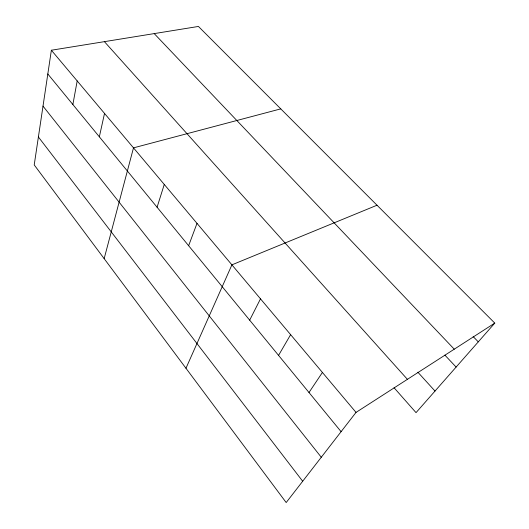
<?xml version="1.0" encoding="UTF-8"?>
<svg xmlns="http://www.w3.org/2000/svg" width="529" height="529" viewBox="0 0 529 529"><rect width="100%" height="100%" fill="white"/><g stroke="black" fill="none" stroke-linecap="round" stroke-linejoin="round"><path stroke-width="0.79" d="M51.366 50.229L34.22 164.922L286.189 502.55L356.024 412.402L494.78 323.107L198.435 26.45L51.366 50.229L356.024 412.402M72.87 104.524L77.188 80.924M99.346 136.819L104.524 113.418M104.16 258.635L133.493 147.862L280.773 108.875M157.08 207.236L164.268 184.442M188.635 245.721L197.006 223.364M185.97 368.263L231.907 264.85L377.012 205.219M249.675 320.157L260.499 298.839M278.558 355.395L290.626 334.659M308.996 392.511L322.419 372.456M494.78 323.107L416.032 412.64L394.045 387.724M473.151 336.576L478.289 341.853M154.21 33.598L454.259 349.186M444.889 355.131L456.11 367.066M417.87 372.218L435.01 391.063M104.411 41.652L407.409 379.333M47.815 73.974L341.099 431.664M43.008 106.131L321.282 457.248M38.399 136.985L302.687 481.251"/></g></svg>
